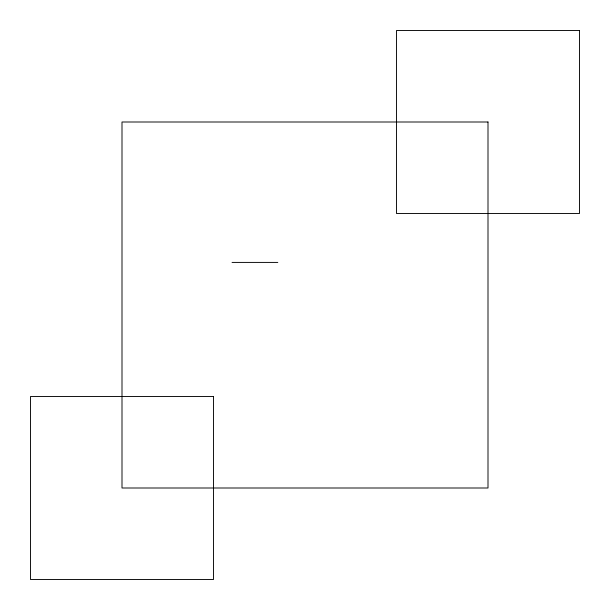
<?xml version="1.0" encoding="UTF-8"?>
<svg xmlns="http://www.w3.org/2000/svg" width="610" height="610" viewBox="0 0 610 610"><rect width="100%" height="100%" fill="white"/><g stroke="black" fill="none" stroke-linecap="round" stroke-linejoin="round"><path stroke-width="0.91" d="M232.052 262.414L277.802 262.414M579.5 30.5L396.5 30.5L396.5 213.5L579.5 213.5L579.5 30.5M488 122L122 122L122 488L488 488L488 122M213.5 396.5L30.5 396.5L30.5 579.5L213.5 579.5L213.5 396.5"/></g></svg>
